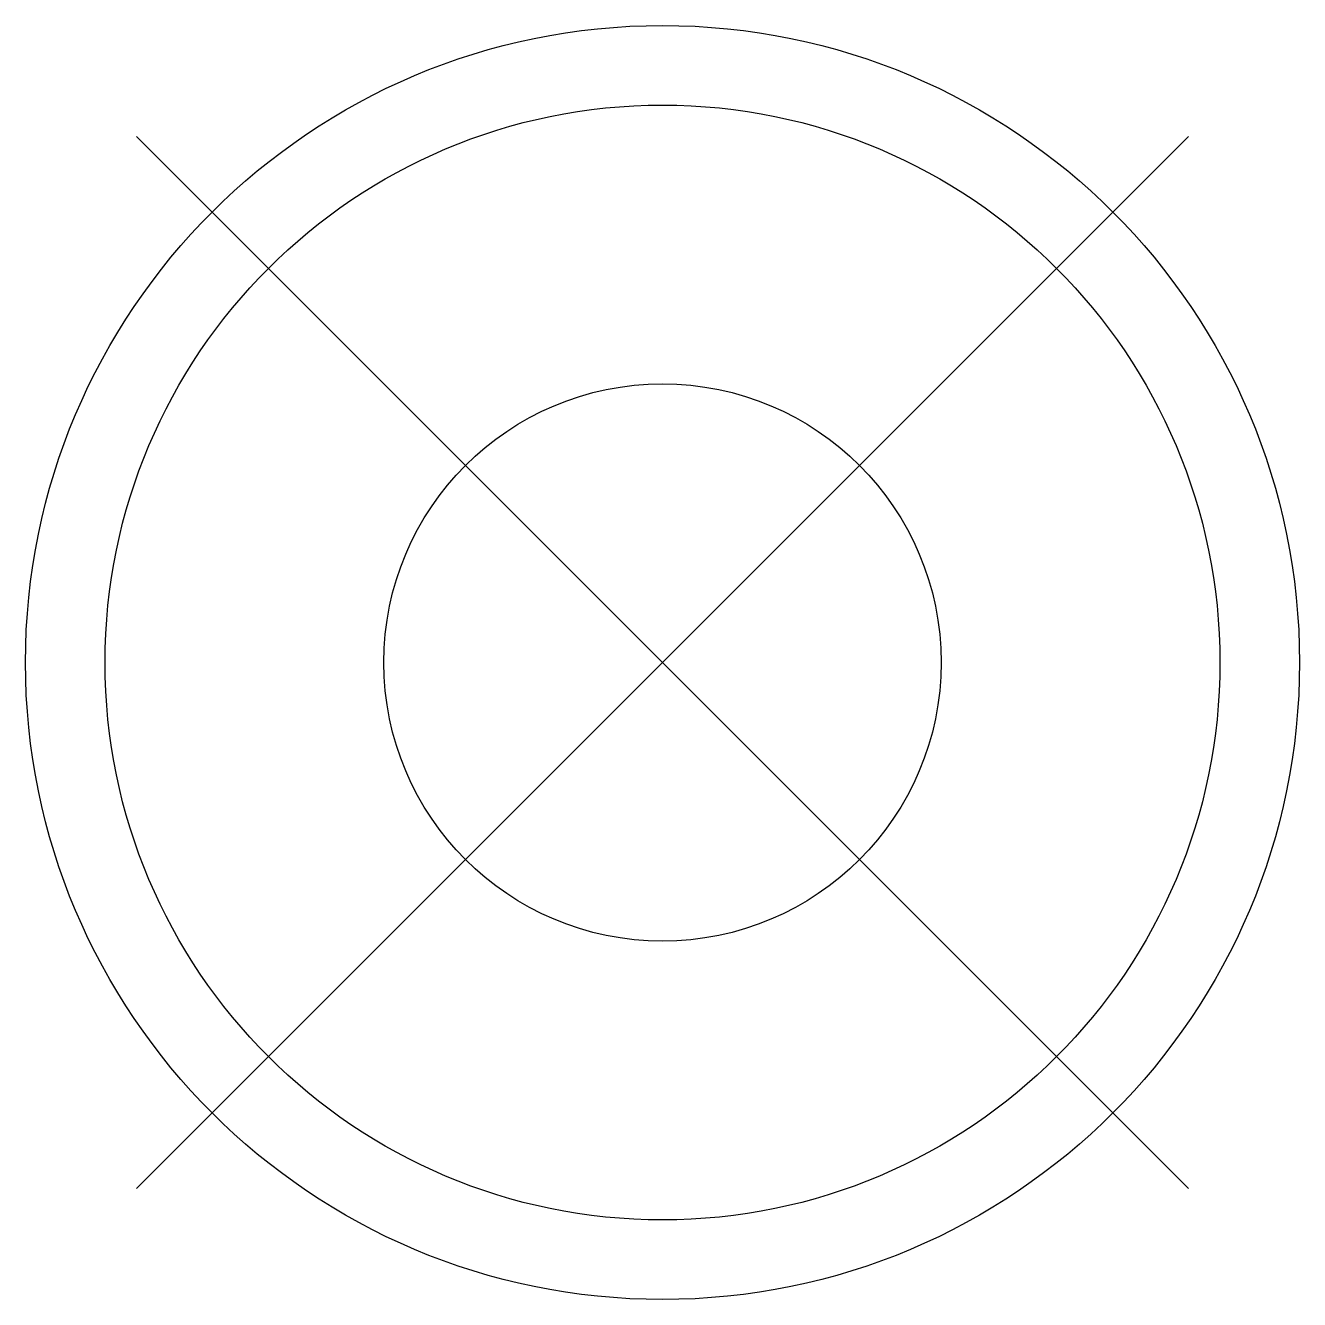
# Model space of a CAD drawing. Extents: x 178.9 to 186.9, y 753.83 to 761.83.
import ezdxf

# ---------------------------------------------------------------- set-up
doc = ezdxf.new("R2010")
doc.units = 0
doc.header["$MEASUREMENT"] = 0
doc.linetypes.add('CENTER', pattern=[22, 20, -1, 0, -1])
doc.layers.get('0').update_dxf_attribs({"linetype": 'CONTINUOUS'})
doc.layers.add('$PARTREF_BOM', color=7, linetype='CONTINUOUS')
doc.styles.get("Standard").update_dxf_attribs({"font": 'txt.shx', "bigfont": 'chineset.shx'})

# ---------------------------------------------------------------- blocks, each defined once
blk = doc.blocks.new('PARTREF')
at = {"layer": '$PARTREF_BOM', "color": 2}
for p, q in [((-1.75, -1.75), (1.75, 1.75)), ((-1.75, 1.75), (1.75, -1.75))]:
    blk.add_line(p, q, dxfattribs=at)
blk.add_circle((0, 0), 1.75, dxfattribs=at)
at = {"layer": '$PARTREF_BOM', "color": 2, "flags": 1}
for tag, p in [('TAG15', (5.594148263847046, -4.741826705836957)), ('TAG5', (-16.08550730776165, -4.95037249729512)), ('TAG10', (-5.650907286585834, -4.997975307402498)), ('TAG14', (5.594148263847046, -8.741826705836957)), ('TAG4', (-16.08550730776165, -8.95037249729512)), ('TAG9', (-5.650907286585834, -8.997975307402498)), ('TAG13', (5.594148263847046, -12.74182670583696)), ('TAG3', (-16.08550730776165, -12.95037249729512)), ('TAG8', (-5.650907286585834, -12.9979753074025)), ('TAG12', (5.594148263847046, -16.74182670583696)), ('TAG2', (-16.08550730776165, -16.95037249729512)), ('TAG7', (-5.650907286585834, -16.9979753074025)), ('TAG11', (5.594148263847046, -20.74182670583696)), ('TAG1', (-16.08550730776165, -20.95037249729512)), ('TAG6', (-5.650907286585834, -20.9979753074025))]:
    blk.add_attdef(tag, p, '', height=2.5, dxfattribs=at)

msp = doc.modelspace()

# ---------------------------------------------------------------- linework, layer by layer
at = {"color": 1, "linetype": 'CENTER'}
for p, q in [((179.6009373271173, 761.1323837962276), (186.2073344219447, 754.5259867014001)), ((179.6009373271173, 754.5259867014001), (186.2073344219447, 761.1323837962276))]:
    msp.add_line(p, q, dxfattribs=at)
at = {"color": 7, "linetype": 'CONTINUOUS'}
for radius in [4, 3.5]:
    msp.add_circle((182.9041358745311, 757.8291852488137), radius, dxfattribs=at)

# ---------------------------------------------------------------- block references
at = {"color": 7}
msp.add_blockref('PARTREF', (182.9041358745311, 757.8291852488137), dxfattribs=at)

doc.saveas('drawing.dxf')
